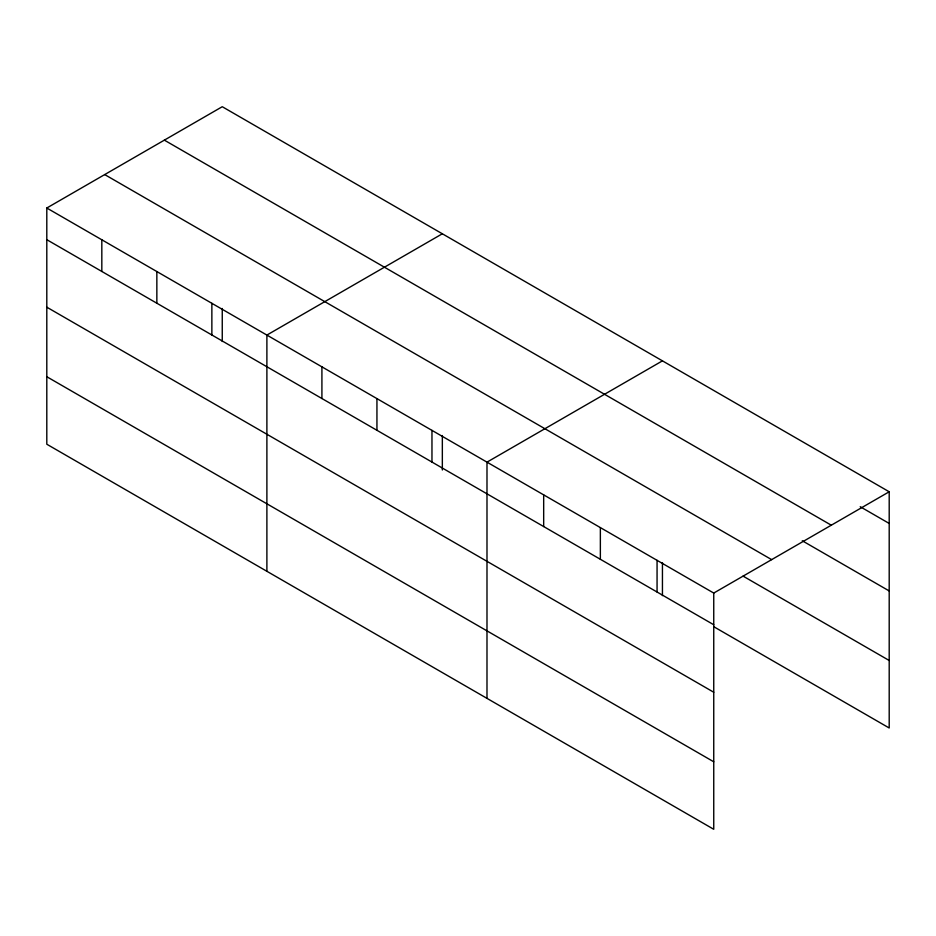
<?xml version="1.0" encoding="UTF-8"?>
<svg xmlns="http://www.w3.org/2000/svg" width="936" height="936" viewBox="0 0 936 936"><rect width="100%" height="100%" fill="white"/><g stroke="black" fill="none" stroke-linecap="round" stroke-linejoin="round"><path stroke-width="1.4" d="M46.8 208.014L713.747 593.061L713.747 829.284L46.8 444.226L46.8 208.014L222.253 106.716L889.2 491.774L889.2 727.986L714.086 626.886M442.342 233.778L266.889 335.076L266.889 571.299M662.442 360.851L486.989 462.15L486.989 698.373M713.747 593.061L889.2 491.774M860.219 506.715L889.2 523.446M164.35 140.143L831.297 525.201M802.269 540.762L889.2 590.944M104.703 174.576L771.65 559.634M743.067 576.12L889.2 660.488M46.8 239.686L713.747 624.745M46.8 307.183L713.747 692.242M46.8 376.728L713.747 761.787M662.442 562.606L662.442 595.635M657.06 560.336L657.06 592.02M600.362 527.611L600.362 559.283M543.676 494.875L543.676 526.558M442.342 435.532L442.342 470.001M431.964 430.385L431.964 462.056M376.939 398.607L376.939 430.291M321.914 366.842L321.914 398.525M222.253 308.47L222.253 341.5M211.864 303.311L211.864 334.994M156.85 271.545L156.85 303.229M101.825 239.78L101.825 271.452"/></g></svg>
